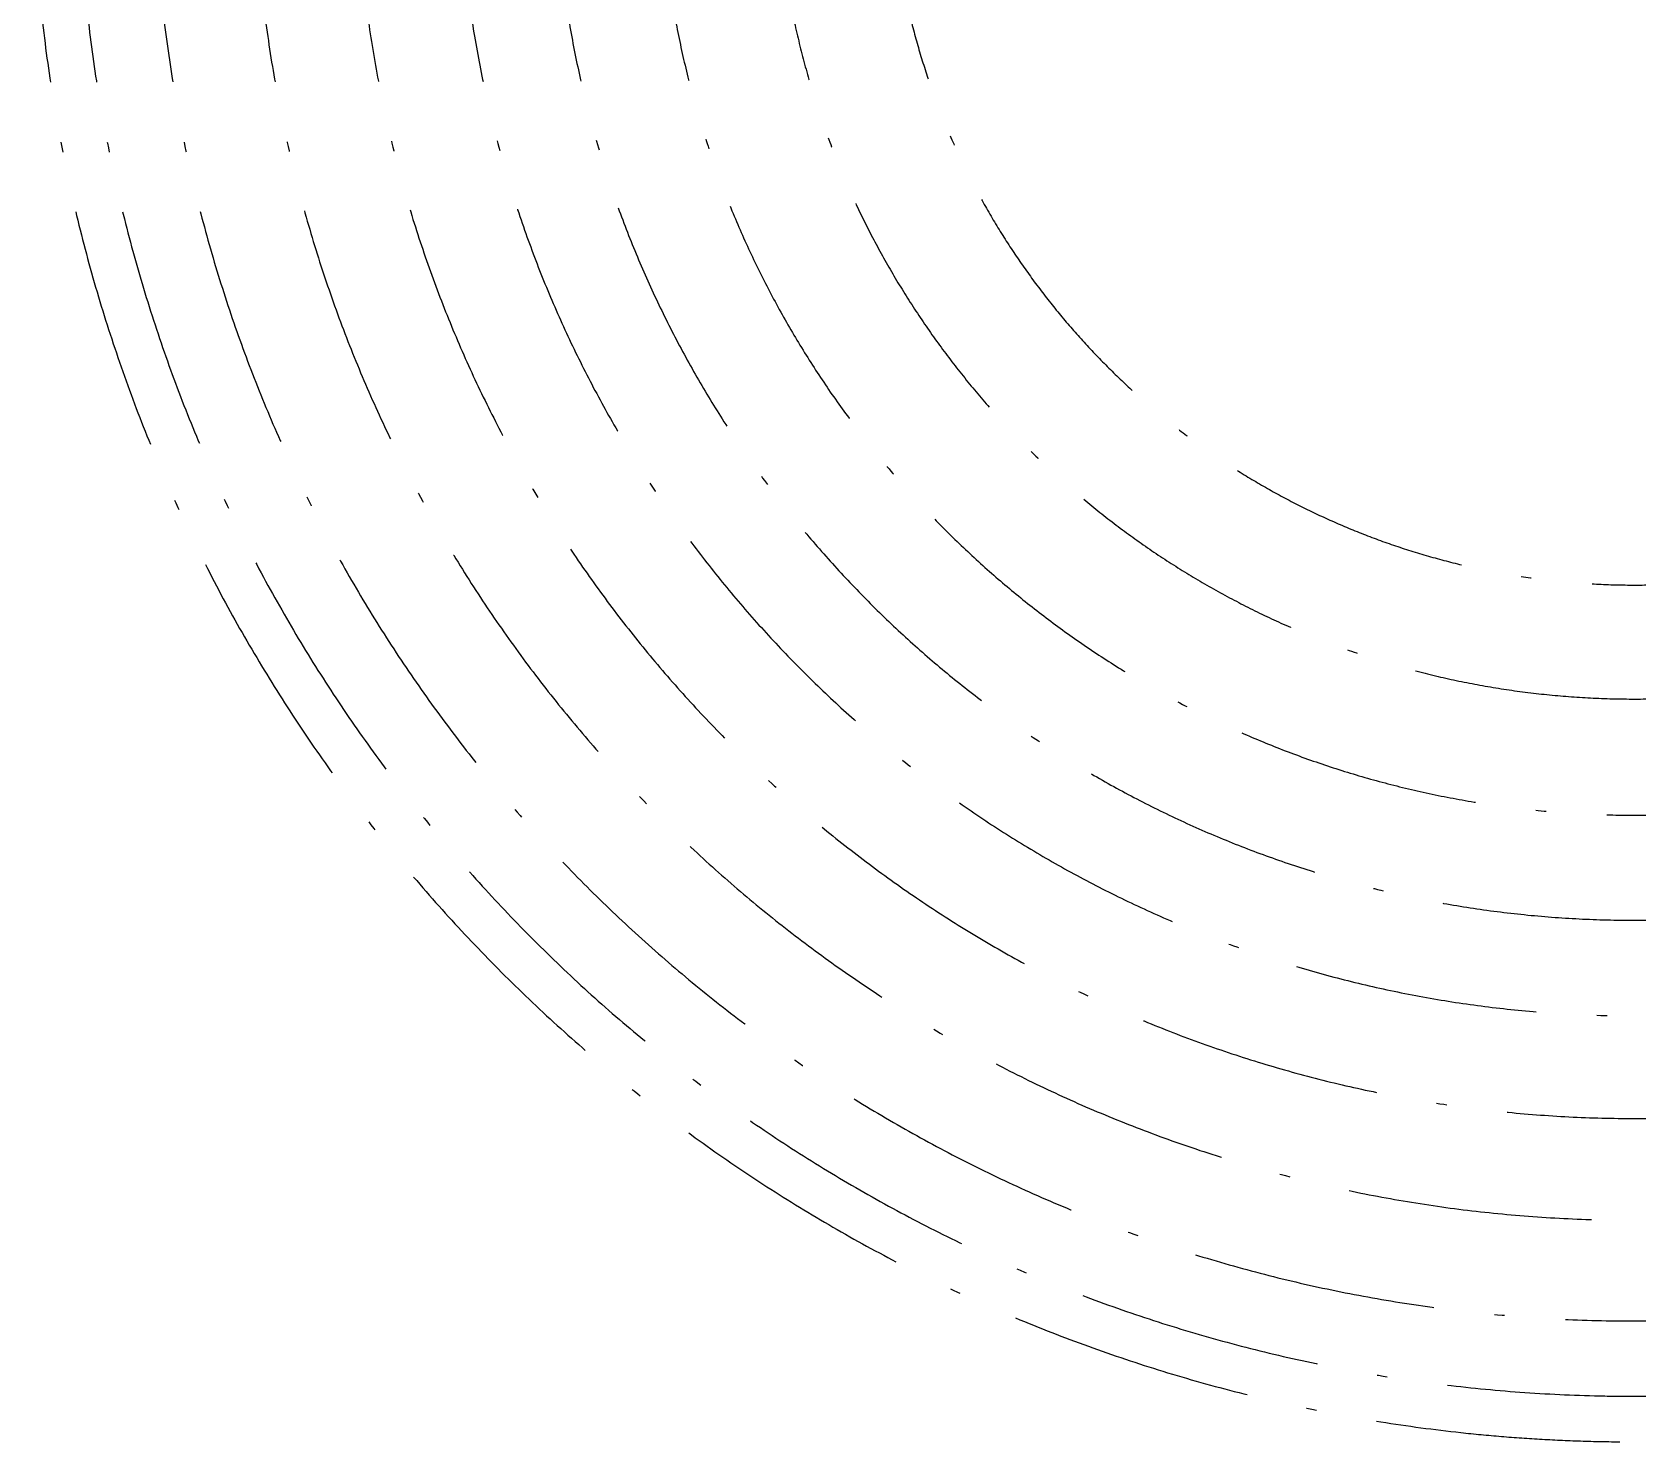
# Model space of a CAD drawing. Header units: millimetres. Extents: x -6992 to 8791, y -4147 to 31792.
# Drawn here: x -6992 to 899, y -4147 to 2780 of the extents above; entities that cross this region are included whole.
import ezdxf

# ---------------------------------------------------------------- set-up
doc = ezdxf.new("R2010")
doc.units = ezdxf.units.MM
doc.linetypes.add('ACAD_ISO10W100', pattern=[18.5, 12, -3, 0.5, -3])
doc.layers.add('100 noprint', color=1, linetype='Continuous', plot=False)

msp = doc.modelspace()

# ---------------------------------------------------------------- linework, layer by layer
at = {"layer": '100 noprint', "color": 1, "linetype": 'ACAD_ISO10W100', "lineweight": -2, "ltscale": 100}
for points in [[(8761.2, 10234.6), (8761.2, 3730, -1), (-6992.2, 3730)], [(8537.1, 10234.6), (8537.1, 3730, -1), (-6768.1, 3730)], [(8167.1, 10234.6), (8167.1, 3730, -1), (-6398.1, 3730)], [(7672.1, 10234.6), (7672.1, 3730, -1), (-5903.1, 3730)], [(7172.1, 10234.6), (7172.1, 3730, -1), (-5403.1, 3730)], [(6668.1, 10234.6), (6668.1, 3730, -1), (-4899.1, 3730)], [(6198.1, 10234.6), (6198.1, 3730, -1), (-4429.1, 3730)], [(5682.1, 10234.6), (5682.1, 3730, -1), (-3913.1, 3730)], [(5111.1, 10234.6), (5111.1, 3730, -1), (-3342.1, 3730)], [(4551.1, 10234.6), (4551.1, 3730, -1), (-2782.1, 3730)]]:
    msp.add_lwpolyline(points, format="xyb", dxfattribs=at)

doc.saveas('drawing.dxf')
